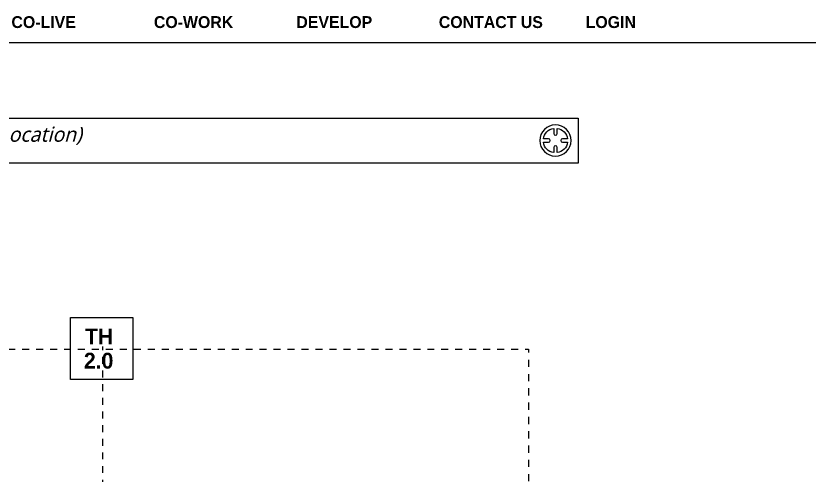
# Model space of a CAD drawing. Header units: inches. Extents: x -8 to 10100, y -1893 to 1161.
# Drawn here: x 456 to 1028, y 797 to 1126 of the extents above; entities that cross this region are included whole.
import ezdxf

# ---------------------------------------------------------------- set-up
doc = ezdxf.new("R2010")
doc.units = ezdxf.units.IN
doc.header["$MEASUREMENT"] = 0
for name, pattern in [('AI-Linetype-1', [9.773480415344238, 4.886740207672119, -4.886740207672119]), ('AI-Linetype-4', [10.00111961364746, 5.00055980682373, -5.00055980682373]), ('AI-Linetype-5', [10.243220329284668, 5.121610164642334, -5.121610164642334])]:
    doc.linetypes.add(name, pattern=pattern)
doc.layers.add('Layer 1', color=7, linetype='Continuous')

# ---------------------------------------------------------------- blocks, each defined once
blk = doc.blocks.new('block 139')
at = {"layer": 'Layer 1', "color": 18, "lineweight": 18, "true_color": 0x010101}
blk.add_lwpolyline([(858.3469999999998, 1020.6627), (171.4818956680028, 1020.6627), (171.4818956680028, 1052.8638), (858.3469999999998, 1052.8638), (858.3469999999998, 1020.6627)], dxfattribs=at)
at = {"layer": 'Layer 1', "color": 8, "true_color": 0x808080, "insert": (224.9246826171875, 1032.330322265625), "char_height": 10.62, "attachment_point": 7}
blk.add_mtext('\\fRoboto Light|b0|i1|c0|p34;\\W1;Search a co-working space (Enter Location)', dxfattribs=at)
blk = doc.blocks.new('block 144')
at = {"layer": 'Layer 1', "color": 250, "lineweight": 9, "true_color": 0x231f20}
for points in [[(517.9654869150909, 889.1586775379619), (517.9654869150909, 886.6586776011172)], [(517.9654869150909, 715.622881921845), (517.9654869150909, 713.1228819850003)]]:
    blk.add_lwpolyline(points, dxfattribs=at)
at = {"layer": 'Layer 1', "color": 250, "linetype": 'AI-Linetype-1', "lineweight": 9, "true_color": 0x231f20}
blk.add_lwpolyline([(517.9654869150909, 881.7719999999999), (517.9654869150909, 718.0662818601195)], dxfattribs=at)
blk = doc.blocks.new('block 143')
at = {"layer": 'Layer 1'}
blk.add_blockref('block 144', (0, 0), dxfattribs=at)
blk = doc.blocks.new('block 147')
at = {"layer": 'Layer 1', "color": 250, "linetype": 'AI-Linetype-4', "lineweight": 9, "true_color": 0x231f20}
blk.add_lwpolyline([(220.2866944350899, 887.4211775818549), (817.8535793392803, 887.4211775818549)], dxfattribs=at)
at = {"layer": 'Layer 1', "color": 250, "lineweight": 9, "true_color": 0x231f20}
blk.add_lwpolyline([(820.3538792761174, 887.4211775818549), (822.853879212962, 887.4211775818549), (822.853879212962, 884.9211776450102)], dxfattribs=at)
at = {"layer": 'Layer 1', "color": 250, "linetype": 'AI-Linetype-5', "lineweight": 9, "true_color": 0x231f20}
blk.add_lwpolyline([(822.853879212962, 879.7995777743927), (822.853879212962, 718.4687818499524)], dxfattribs=at)
blk = doc.blocks.new('block 146')
at = {"layer": 'Layer 1'}
blk.add_blockref('block 147', (0, 0), dxfattribs=at)
blk = doc.blocks.new('block 145')
at = {"layer": 'Layer 1'}
blk.add_blockref('block 146', (0, 0), dxfattribs=at)
blk = doc.blocks.new('block 154')
at = {"layer": 'Layer 1', "color": 18, "lineweight": 9, "true_color": 0x010101}
blk.add_lwpolyline([(539.5990863685802, 865.5291781348933), (495.0412874942049, 865.5291781348933), (495.0412874942049, 910.0868770092711), (539.5990863685802, 910.0868770092711), (539.5990863685802, 865.5291781348933)], dxfattribs=at)
at = {"layer": 'Layer 1', "color": 253, "true_color": 0xb2b1b1, "char_height": 11.35456377410889, "attachment_point": 7}
for s, insert in [('\\fnevis|b1|i0|c0|p34;\\W1;TH ', (505.29150390625, 890.7673950195312)), ('\\fnevis|b1|i0|c0|p34;\\W1;2.0', (504.55322265625, 873.2717895507812))]:
    blk.add_mtext(s, dxfattribs=dict(at, insert=insert))
blk = doc.blocks.new('block 142')
at = {"layer": 'Layer 1'}
for name in ['block 154', 'block 143', 'block 145']:
    blk.add_blockref(name, (0, 0), dxfattribs=at)

msp = doc.modelspace()

# ---------------------------------------------------------------- linework, layer by layer
at = {"layer": 'Layer 1', "color": 18, "lineweight": 5, "true_color": 0x010101}
msp.add_lwpolyline([(-7.504710000000159, 1106.936400000001), (1028.4953, 1106.936400000001)], dxfattribs=at)
at = {"layer": 'Layer 1', "color": 250, "lineweight": 18, "true_color": 0x231f20}
for points, knots in [([(842.0360000000001, 1025.5359), (835.8359999999993, 1025.5359), (830.7860000000001, 1030.5859), (830.7860000000001, 1036.7859), (830.7860000000001, 1042.9859), (835.8359999999993, 1048.0359), (842.0360000000001, 1048.0359), (848.2360000000008, 1048.0359), (853.2860000000001, 1043.0109), (853.2860000000001, 1036.7859), (853.2860000000001, 1030.5609), (848.2360000000008, 1025.5359), (842.0360000000001, 1025.5359)], [0, 0, 0, 0, 1, 1, 1, 2, 2, 2, 3, 3, 3, 4, 4, 4, 4]), ([(843.2860000000001, 1045.4359), (843.2860000000001, 1045.4359), (843.2860000000001, 1041.7859), (843.2860000000001, 1041.7859), (843.2860000000001, 1041.0859), (842.7360000000008, 1040.5359), (842.0360000000001, 1040.5359), (841.3359999999993, 1040.5359), (840.7860000000001, 1041.0859), (840.7860000000001, 1041.7859), (840.7860000000001, 1041.7859), (840.7860000000001, 1045.4359), (840.7860000000001, 1045.4359), (836.9609999999993, 1044.8859), (833.9359999999997, 1041.8609), (833.3860000000004, 1038.0359), (833.3860000000004, 1038.0359), (837.0360000000001, 1038.0359), (837.0360000000001, 1038.0359), (837.7360000000008, 1038.0359), (838.2860000000001, 1037.4859), (838.2860000000001, 1036.7859), (838.2860000000001, 1036.0859), (837.7360000000008, 1035.5359), (837.0360000000001, 1035.5359), (837.0360000000001, 1035.5359), (833.3860000000004, 1035.5359), (833.3860000000004, 1035.5359), (833.9359999999997, 1031.7109), (836.9609999999993, 1028.6859), (840.7860000000001, 1028.1359), (840.7860000000001, 1028.1359), (840.7860000000001, 1031.7859), (840.7860000000001, 1031.7859), (840.7860000000001, 1032.4859), (841.3359999999993, 1033.0359), (842.0360000000001, 1033.0359), (842.7360000000008, 1033.0359), (843.2860000000001, 1032.4859), (843.2860000000001, 1031.7859), (843.2860000000001, 1031.7859), (843.2860000000001, 1028.1359), (843.2860000000001, 1028.1359), (847.1110000000008, 1028.6859), (850.1360000000004, 1031.7109), (850.6859999999997, 1035.5359), (850.6859999999997, 1035.5359), (847.0360000000001, 1035.5359), (847.0360000000001, 1035.5359), (846.3359999999993, 1035.5359), (845.7860000000001, 1036.0859), (845.7860000000001, 1036.7859), (845.7860000000001, 1037.4859), (846.3359999999993, 1038.0359), (847.0360000000001, 1038.0359), (847.0360000000001, 1038.0359), (850.6859999999997, 1038.0359), (850.6859999999997, 1038.0359), (850.1360000000004, 1041.8609), (847.1110000000008, 1044.8859), (843.2860000000001, 1045.4359)], [0, 0, 0, 0, 1, 1, 1, 2, 2, 2, 3, 3, 3, 4, 4, 4, 5, 5, 5, 6, 6, 6, 7, 7, 7, 8, 8, 8, 9, 9, 9, 10, 10, 10, 11, 11, 11, 12, 12, 12, 13, 13, 13, 14, 14, 14, 15, 15, 15, 16, 16, 16, 17, 17, 17, 18, 18, 18, 19, 19, 19, 20, 20, 20, 20])]:
    msp.add_open_spline(points, degree=3, knots=knots, dxfattribs=at)

# ---------------------------------------------------------------- block references
at = {"layer": 'Layer 1'}
for name in ['block 139', 'block 142']:
    msp.add_blockref(name, (0, 0), dxfattribs=at)

# ---------------------------------------------------------------- texts
at = {"layer": 'Layer 1', "color": 252, "true_color": 0x989898, "insert": (146.8306884765625, 1117.22900390625), "char_height": 8.495999999999999, "attachment_point": 7}
msp.add_mtext('\\fnevis|b1|i0|c0|p34;\\W1;HOME^I^IABOUT^I^ITH 2.0^I^ICO-LIVE^I^ICO-WORK^I^IDEVELOP^I^ICONTACT US^I^ILOGIN ', dxfattribs=at)

doc.saveas('drawing.dxf')
